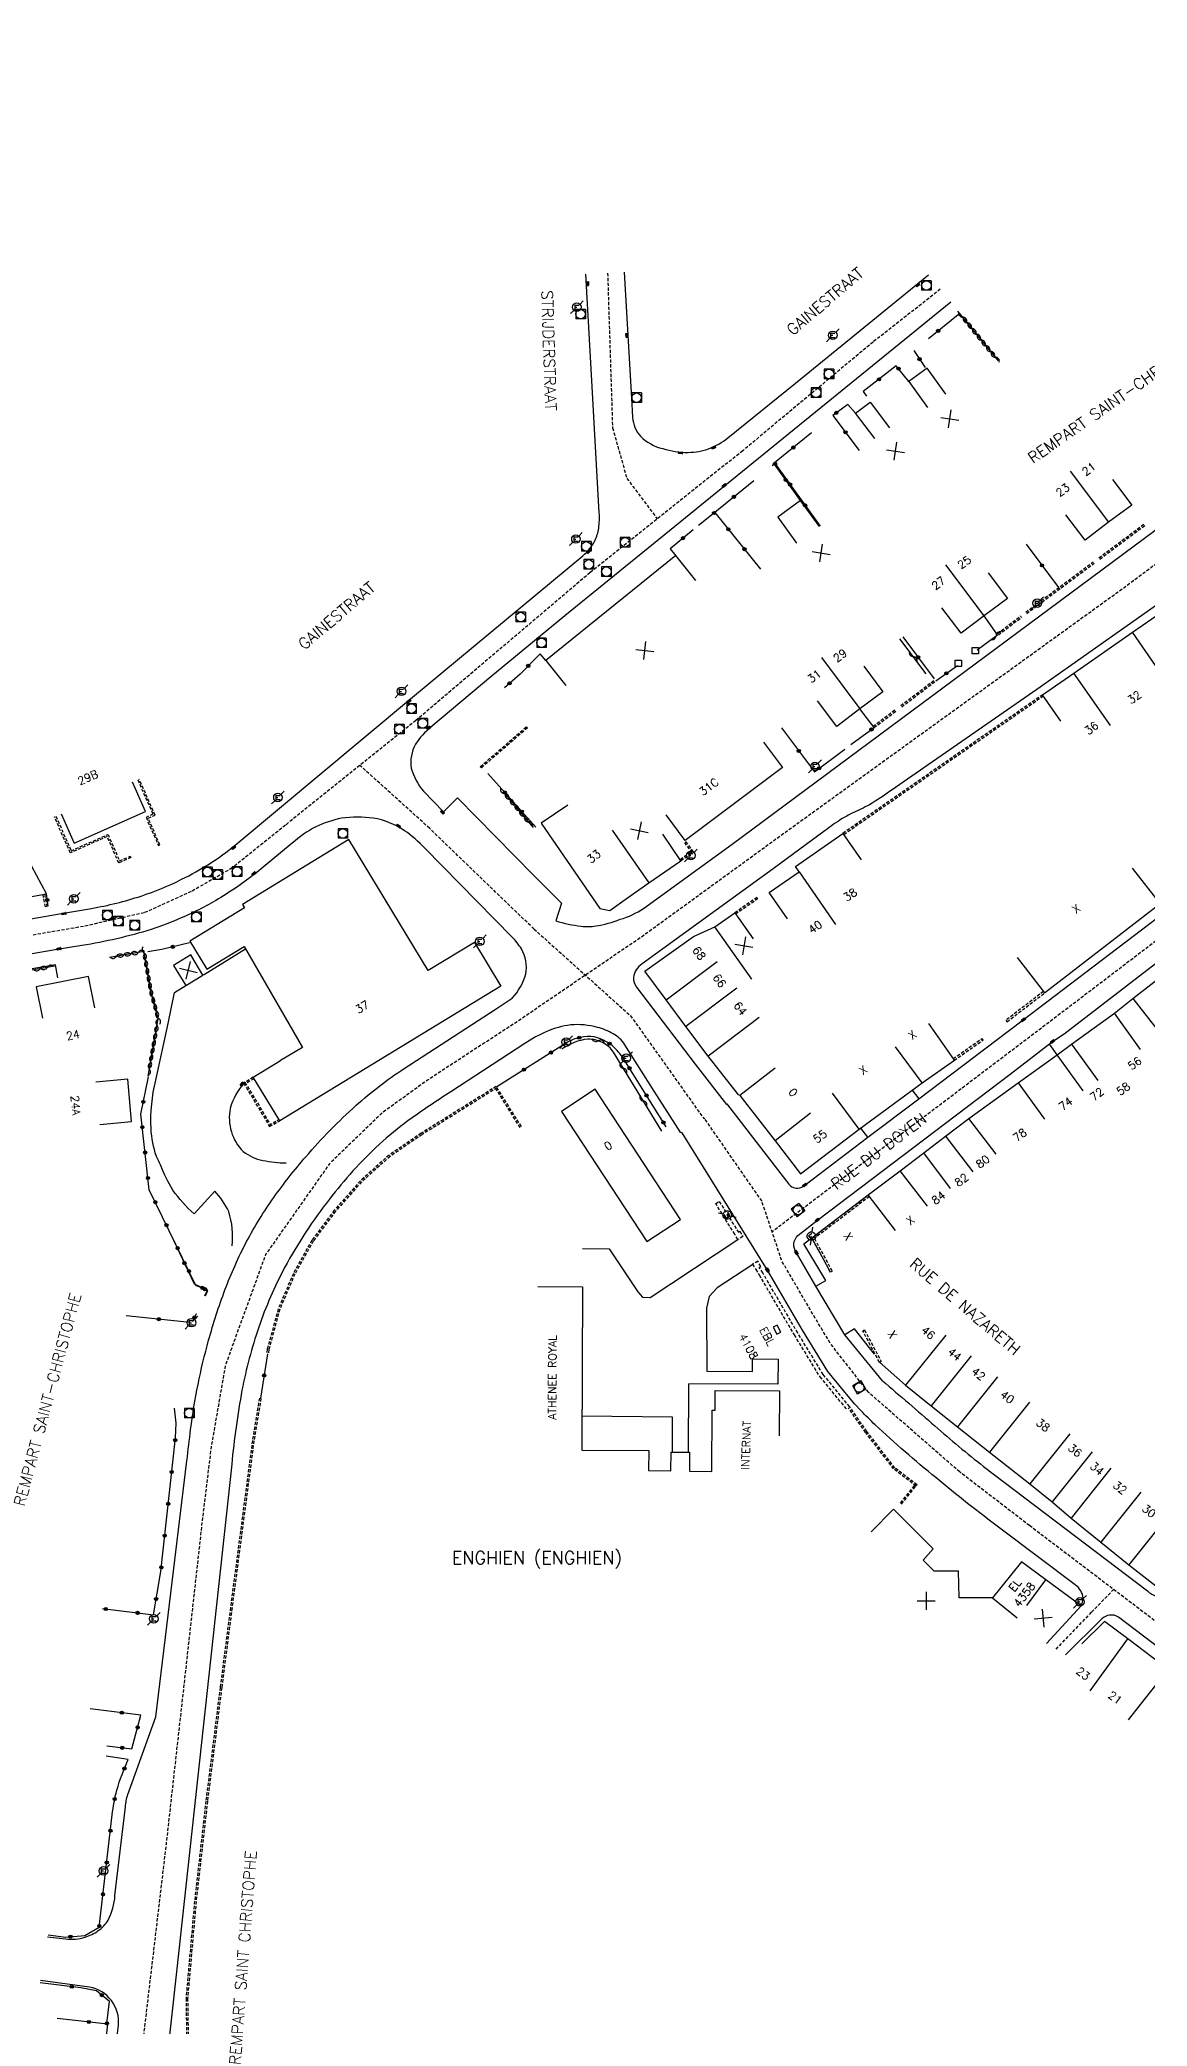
# Model space of a CAD drawing. Header units: millimetres. Extents: x 126000 to 127000, y 153000 to 154000.
# Drawn here: x 126215.9 to 126389, y 153689.6 to 154000 of the extents above; entities that cross this region are included whole.
import ezdxf
from ezdxf.enums import TextEntityAlignment as Align

# ---------------------------------------------------------------- set-up
doc = ezdxf.new("R2010")
doc.units = ezdxf.units.MM
doc.linetypes.add('DASHED', pattern=[0.75, 0.5, -0.25])
doc.layers.get('0').update_dxf_attribs({"linetype": 'CONTINUOUS'})
for name, color, linetype in [('W0001', 6, 'DASHED'), ('W0008', 7, 'CONTINUOUS'), ('W0100', 7, 'CONTINUOUS'), ('W0112', 1, 'DASHED'), ('W0220', 5, 'DASHED'), ('W0310', 3, 'CONTINUOUS'), ('W0322', 7, 'CONTINUOUS'), ('W0334', 7, 'CONTINUOUS'), ('W0400', 7, 'CONTINUOUS'), ('W0420', 7, 'CONTINUOUS'), ('W0471', 7, 'CONTINUOUS'), ('W0980', 7, 'CONTINUOUS'), ('W0984', 7, 'CONTINUOUS'), ('W0989', 7, 'CONTINUOUS'), ('W0991', 7, 'CONTINUOUS'), ('W1102', 7, 'CONTINUOUS')]:
    doc.layers.add(name, color=color, linetype=linetype)
doc.styles.get("Standard").update_dxf_attribs({"font": 'romans.shx', "width": 0.85})

# ---------------------------------------------------------------- blocks, each defined once
blk = doc.blocks.new('t991o')
at = {"color": 0, "linetype": 'Continuous'}
for p, q in [((-1, 1), (1, -1)), ((-1, -1), (1, 1))]:
    blk.add_line(p, q, dxfattribs=at)
blk = doc.blocks.new('T400')
for p, q in [((-0.15, 0.3), (0.15, 0.3)), ((-0.15, -0.25), (-0.15, 0.3)), ((-0.15, 0.15), (0.15, 0.15)), ((-0.15, 0), (0.15, 0)), ((0.15, 0.3), (0.15, -0.25)), ((-0.15, -0.15), (0.15, -0.15)), ((-0.15, -0.25), (-0.15, -0.3)), ((-0.15, -0.3), (0.15, -0.3)), ((0.15, -0.3), (0.15, -0.25))]:
    blk.add_line(p, q)
blk = doc.blocks.new('T471')
for p, q in [((-0.333334, 0.333334), (-0.333334, -0.333334)), ((-0.333334, 0.333334), (0.333334, 0.333334)), ((-0.333334, 0), (0, 0)), ((0.500001, 0.500001), (1.000002, 1.000002)), ((-0.500001, -0.500001), (-1.000002, -1.000002)), ((-0.333334, -0.333334), (0.333334, -0.333334))]:
    blk.add_line(p, q)
blk.add_ellipse((0, 0), major_axis=(0.471405, 0.471405), ratio=1, start_param=5.4977871438, end_param=11.780972451)
blk = doc.blocks.new('T420')
for p, q in [((0.75, 0.75), (-0.75, 0.75)), ((-0.75, 0.75), (-0.75, -0.75)), ((0.75, 0.75), (0.75, -0.75)), ((0.75, -0.75), (-0.75, -0.75))]:
    blk.add_line(p, q)
blk.add_ellipse((0, 0), major_axis=(-0.53, 0.53), ratio=1, start_param=3.926991, end_param=10.210176)
blk = doc.blocks.new('t322o')
at = {"color": 0, "linetype": 'Continuous'}
for radius in [0.25, 0.15]:
    blk.add_circle((0, 0), radius, dxfattribs=at)
blk = doc.blocks.new('t310o')
at = {"color": 0, "linetype": 'Continuous'}
for centre, start, end in [((-0.5, 0.38), 216.8699, 323.1304), ((0.5, -0.37), 36.8699, 143.1303)]:
    blk.add_arc(centre, 0.625, start, end, dxfattribs=at)
blk = doc.blocks.new('t112o')
at = {"color": 0, "linetype": 'Continuous'}
for p, q in [((-0.5, 0.5), (0.5, 0.5)), ((-0.5, -0.5), (-0.5, 0.5)), ((0.5, 0.5), (0.5, -0.5)), ((0.5, -0.5), (-0.5, -0.5))]:
    blk.add_line(p, q, dxfattribs=at)

msp = doc.modelspace()

# ---------------------------------------------------------------- linework, layer by layer
at = {"layer": 'W0001', "flags": 128}
for points in [[(126500.68, 154000), (126494.79, 153996.11), (126482.01, 153986.93), (126456.93, 153968.38), (126449.2, 153961.8), (126385.36, 153914.33), (126331.4, 153875.37), (126310.18, 153859.95), (126301.2, 153853.84), (126290.75, 153846.72), (126276.51, 153837.44), (126269.42, 153832.32), (126261.17, 153824.36), (126251.2, 153810.19), (126244.91, 153792.9), (126242.69, 153780.17), (126241.34, 153769.08), (126235.64, 153718.05), (126231.5, 153683.04), (126231.5, 153683.04)], [(126554.52, 153997.96), (126542.9, 153990.4), (126531.48, 153982.94), (126522.11, 153974.68), (126514.08, 153967.63), (126494.28, 153950.34), (126482.51, 153940.01), (126459.6, 153919.97), (126451.72, 153913), (126446.98, 153908.63), (126427.74, 153890.62), (126417.66, 153881.18), (126409.38, 153873.71), (126397.55, 153864.61), (126393.52, 153861.56), (126371.32, 153844.68), (126368.93, 153842.88), (126355, 153832.33), (126347.04, 153826.33), (126330.39, 153813.74)], [(126293.16, 153861.06), (126301.2, 153853.84), (126308.27, 153847.49), (126315.15, 153837.84), (126319.69, 153831.44), (126319.69, 153831.44)], [(126319.79, 153831.5), (126319.86, 153831.4), (126319.86, 153831.4)], [(126345.45, 153788.67), (126339.53, 153796.26), (126337.32, 153799.92), (126331.93, 153809.15), (126328.77, 153818.57), (126319.86, 153831.4)]]:
    msp.add_lwpolyline(points, dxfattribs=at)
at = {"layer": 'W0001'}
for points in [[(126356.69, 153961.01), (126346.18, 153952.77), (126325.81, 153935.79), (126301.93, 153916.74), (126274.69, 153893.63), (126254.31, 153877.28), (126245.99, 153870.59), (126239.56, 153866.9), (126232.22, 153863.59), (126222.73, 153861.46), (126184.62, 153854.92), (126126.45, 153845.23), (126111.95, 153843.22), (126062.92, 153835.34), (126027.89, 153829.09), (126018.75, 153828.72), (126013.53, 153828.71), (126004.26, 153828.51), (126000, 153828.82)], [(126304.67, 153963.54), (126305.44, 153939.36), (126307.68, 153931.47), (126312.44, 153925.13)], [(126293.16, 153861.06), (126276.83, 153876.8), (126265.95, 153886.62)], [(126434.79, 153719.16), (126391.94, 153751.67), (126370.63, 153767.84), (126359.72, 153776.22), (126345.45, 153788.67), (126345.45, 153788.67)], [(126374.79, 153748.54), (126380.33, 153754.3), (126383.77, 153757.87), (126383.77, 153757.87)]]:
    msp.add_lwpolyline(points, dxfattribs=at)
at = {"layer": 'W0008'}
for p, q in [((126374.95, 153841.42), (126373.79, 153842.99)), ((126352.3, 153835.89), (126353.35, 153834.52)), ((126345.38, 153828.52), (126344.27, 153829.96)), ((126335.37, 153811.86), (126336.61, 153812.79)), ((126338.8, 153806.13), (126335.37, 153811.86)), ((126337.25, 153805.23), (126338.8, 153806.13)), ((126343.26, 153798.58), (126341.77, 153797.64)), ((126346.4, 153794.64), (126343.26, 153798.58)), ((126317.32, 153779.3), (126317.37, 153790.02))]:
    msp.add_line(p, q, dxfattribs=at)
at = {"layer": 'W0008', "flags": 128}
for points in [[(126293.1, 153869.49), (126297.46, 153865.12), (126296.56, 153862.34, 0.0469), (126300.54, 153861.49, 0.0535), (126302.82, 153861.53, 0.0529), (126306.65, 153862.57, 0.0718), (126310.29, 153864.27), (126324.14, 153874.3), (126446.43, 153964.96), (126492.72, 153999.21), (126493.8, 154000, -0.0056)], [(126200.31, 153860.2), (126219.31, 153863.5), (126223.96, 153864.28, 0.0388), (126231.73, 153866.21, 0.0341), (126238.07, 153868.82, 0.0591), (126246.45, 153874.17), (126273.87, 153897.04), (126300.79, 153919.37, 0.1045), (126302.68, 153921.72, 0.0766), (126303.29, 153923.69, 0.052), (126303.36, 153926.07), (126302.35, 153943.94), (126301.28, 153963.35)], [(126307.28, 153963.69), (126308.44, 153943.06), (126308.58, 153940.98, 0.1606), (126309.79, 153938.05, 0.14), (126313.3, 153936.12, 0.0758), (126317.26, 153935.52, 0.0833), (126320.56, 153936.12, 0.0827), (126323.47, 153937.78), (126334.03, 153946.33), (126354.86, 153963.26)], [(126358.33, 153958.99), (126313.51, 153922.6), (126297.98, 153909.98), (126286.43, 153900.45), (126277.04, 153892.57, 0.0913), (126274.65, 153889.93, 0.17), (126273.98, 153886.19, 0.1107), (126275.91, 153882.57), (126275.91, 153882.57), (126278.99, 153879.35), (126281.19, 153881.57), (126293.09, 153869.49), (126293.09, 153869.49)], [(126394.55, 153914.5), (126371.77, 153898.49), (126348.99, 153882.71, -0.0235), (126345.62, 153880.48, -0.0149), (126342.93, 153879.14, 0.0227), (126341.26, 153878.25, 0.0225), (126338.67, 153876.43), (126330.54, 153870.47), (126310.07, 153855.63, 0.2161), (126308.72, 153853.46, 0.175), (126309.17, 153851.99), (126318.37, 153839.94), (126323.24, 153833.65), (126323.24, 153833.65)], [(126289.75, 153859.78), (126276.09, 153873.67, 0.0493), (126272.94, 153876.42, 0.1109), (126268.03, 153878.38, 0.056146), (126263.09, 153878.39), (126263.09, 153878.39, 0.0512), (126259.03, 153877.02, 0.056), (126255.38, 153874.48), (126250.5, 153870.46, -0.0361), (126244.19, 153865.97, -0.0331), (126238, 153862.78, -0.024), (126233.3, 153860.99, -0.0374), (126222.49, 153858.49), (126218.62, 153857.84), (126194.13, 153853.62)], [(126217.1, 153703.6), (126219.91, 153703.28, 0.1028), (126222.98, 153703.54, 0.0812), (126225.04, 153704.56, 0.1001), (126226.59, 153706.19, 0.1061), (126227.65, 153710.06), (126229.29, 153723.9, -0.0567), (126229.66, 153725.85), (126234.02, 153737.95), (126236.79, 153760.71), (126238.91, 153777.99, -0.001), (126239.48, 153782.88, -0.0358), (126242.3, 153796.8, -0.023), (126244.85, 153804.68, -0.0316), (126248.23, 153812.23, -0.0315), (126252.48, 153819.1, -0.0243), (126257.48, 153825.47, -0.0336), (126265.36, 153833.51, -0.0377), (126272.84, 153839.24), (126287.23, 153848.56), (126289.77, 153850.26, 0.1141), (126291.88, 153854.04, 0.1759), (126291.19, 153857.96, 0.0546), (126289.75, 153859.78), (126289.75, 153859.78)], [(126234.76, 153824.21, 0.005191), (126234.12, 153825.54, -0.0602), (126233.29, 153829.85, -0.0708), (126234.03, 153837.45), (126235.96, 153846.29), (126236.98, 153851.16), (126238.71, 153852.23), (126238.71, 153852.23)], [(126316.14, 153829.23), (126311.94, 153835.73), (126307.37, 153842.98, 0.1196), (126305.53, 153844.69, 0.066), (126303.1, 153845.68, 0.0935), (126298.9, 153846.06, 0.0743), (126295.17, 153845.04, 0.0439), (126291.73, 153843.18), (126280.18, 153835.64, 0.015), (126273.49, 153831.12, 0.0494), (126264.86, 153823.25, 0.0188), (126261.19, 153818.85, 0.0427), (126254.17, 153808.16, 0.0393), (126250.13, 153798.83, 0.0349), (126247.51, 153789, 0.0209), (126245.9, 153777.46), (126237.26, 153698.15), (126235.57, 153682.54), (126235.57, 153682.54)], [(126247.77, 153836.97, 0.1013), (126245.67, 153833.03, 0.1272), (126245.86, 153829.37, 0.1358), (126247.72, 153826.31, 0.131), (126250.77, 153824.9, 0.0363), (126254.42, 153824.5), (126254.42, 153824.5)], [(126245.96, 153811.54, 0.1053), (126245.44, 153816.91, 0.0759), (126243.24, 153820.11), (126240.01, 153816.54, -0.0531), (126236.71, 153820.24, -0.0473), (126234.77, 153824.21), (126234.77, 153824.21)], [(126227.44, 153683.54), (126228.2, 153689.77, 0.191), (126227.09, 153693.63, 0.1963), (126223.69, 153695.73), (126216.03, 153696.78), (126216.03, 153696.78)]]:
    msp.add_lwpolyline(points, format="xyb", dxfattribs=at)
at = {"layer": 'W0008'}
for points in [[(126323.41, 153833.61), (126332.98, 153821.2, 0.41599), (126335.29, 153820.91), (126335.49, 153821.05), (126345.38, 153828.52), (126353.35, 153834.52), (126367.27, 153845.08), (126369.66, 153846.87), (126391.85, 153863.76), (126395.88, 153866.8), (126407.62, 153875.83), (126415.8, 153883.2), (126425.87, 153892.63), (126445.1, 153910.64), (126449.88, 153915.05), (126457.79, 153922.04), (126480.7, 153942.08), (126492.46, 153952.41), (126512.26, 153969.7), (126520.29, 153976.74), (126531.46, 153986.58, 0.355695), (126532.7, 153990.2), (126529.46, 153997.81)], [(126347.65, 153790.47), (126341.77, 153797.64), (126337.25, 153805.23), (126334.21, 153810.48, -0.386593), (126334.41, 153813.17), (126337.47, 153815.59), (126367.6, 153838.39), (126374.23, 153843.48), (126376.05, 153844.67), (126391.02, 153856.21), (126409.21, 153870.11, -0.432094), (126413.15, 153869.86), (126426.34, 153857.58)], [(126347.65, 153790.47, -0.0012), (126355.84, 153783.43, 0.0158), (126363.46, 153777.1), (126389.06, 153757.64, 0.1249), (126390.58, 153756.79, 0.1883), (126392.15, 153757.33, 0.0723), (126393.64, 153759.06), (126408.16, 153778.49), (126411.41, 153782.8), (126418.91, 153792.76, -0.0074), (126422.42, 153797.31, -0.0239), (126429.13, 153804.92), (126452.73, 153829.23, 0.0904), (126453.34, 153830.15, 0.1935), (126453.5, 153831.95, 0.108), (126452.82, 153832.85), (126441.84, 153843.12), (126427.84, 153856.19), (126426.34, 153857.58), (126426.34, 153857.58)], [(126378.72, 153755.32, 0.0907), (126379.03, 153756.5, 0.2211), (126377.79, 153758.58), (126366.01, 153767.42, -0.0111), (126355.99, 153775.34, -0.0175), (126346.49, 153783.61, -0.0121), (126344.3, 153785.78), (126343.26, 153786.86), (126343.26, 153786.86)], [(126432.97, 153716.77), (126384.56, 153753.53, 0.194), (126383.14, 153753.85, 0.1634), (126381.94, 153753.29), (126376.28, 153747.64), (126376.28, 153747.64)]]:
    msp.add_lwpolyline(points, format="xyb", dxfattribs=at)
at = {"layer": 'W0008', "flags": 128}
for points in [[(126241.47, 153853.89), (126248.04, 153857.97)], [(126323.33, 153833.72), (126323.41, 153833.61), (126323.41, 153833.61)], [(126316.31, 153829.19), (126316.25, 153829.29)]]:
    msp.add_lwpolyline(points, dxfattribs=at)
at = {"layer": 'W0008'}
for points in [[(126343.26, 153786.86), (126339.11, 153791.92), (126335.13, 153798.4), (126329.66, 153807.77), (126316.31, 153829.19)], [(126300.73, 153811.12), (126304.9, 153811.11), (126309.38, 153804.35), (126310.15, 153803.55), (126311.3, 153803.48), (126325.03, 153812.54)], [(126327.37, 153808.65), (126321.82, 153805.01), (126320.57, 153803.64), (126320.12, 153801.81), (126320.16, 153791.98), (126327.31, 153791.91), (126327.33, 153793.91), (126331.33, 153793.87), (126331.29, 153789.94), (126317.37, 153790.02)], [(126300.64, 153784.97), (126314.74, 153784.85), (126314.75, 153779.33)]]:
    msp.add_lwpolyline(points, dxfattribs=at)
at = {"layer": 'W0100'}
for p, q in [((126336.61, 153812.79), (126345.43, 153819.51)), ((126339.52, 153807.42), (126336.61, 153812.79))]:
    msp.add_line(p, q, dxfattribs=at)
at = {"layer": 'W0100', "flags": 128}
for points in [[(126357.55, 153944.64), (126354.61, 153948.68), (126351.74, 153946.6), (126351.74, 153946.6), (126354.68, 153942.55)], [(126383.62, 153931.27), (126386.62, 153927.27), (126382.98, 153924.6), (126379.31, 153921.79), (126376.31, 153925.79), (126376.31, 153925.79)], [(126337.78, 153923.93), (126334.85, 153927.99), (126331.28, 153925.4), (126331.28, 153925.4), (126334.21, 153921.35)], [(126318.49, 153915.51), (126315.36, 153919.4), (126295, 153903.03), (126295, 153903.03), (126298.14, 153899.13)], [(126364.17, 153916.72), (126367.18, 153912.72), (126363.57, 153910.06), (126359.93, 153907.27), (126356.93, 153911.26), (126356.93, 153911.26)], [(126375.53, 153893.54), (126372.68, 153897.65), (126377.58, 153901.04), (126386.72, 153907.42), (126389.74, 153909.54), (126392.86, 153911.7), (126395.87, 153913.79), (126398.56, 153915.83), (126401.4, 153911.72), (126401.4, 153911.72)], [(126344.71, 153902.13), (126347.71, 153898.13), (126344.1, 153895.47), (126340.49, 153892.71), (126337.48, 153896.71), (126337.48, 153896.71)], [(126329.05, 153890.27), (126332.04, 153886.27), (126316.8, 153874.88), (126313.81, 153878.88), (126313.81, 153878.88)], [(126219.25, 153879.05), (126221.28, 153874.48), (126232.43, 153879.43), (126232.43, 153879.43), (126230.4, 153884)], [(126298.43, 153880.4), (126294.31, 153877.57), (126298.41, 153871.59), (126298.41, 153871.59)], [(126298.42, 153871.59), (126303.44, 153864.25), (126305.02, 153863.95), (126307.77, 153865.95), (126311.12, 153868.28), (126316.14, 153871.73), (126313.31, 153875.86), (126313.31, 153875.86)], [(126332.79, 153862.64), (126329.94, 153866.75), (126334.62, 153869.99), (126334.03, 153870.83), (126341.46, 153875.98), (126344.31, 153871.87), (126344.31, 153871.87)], [(126325.18, 153835.08), (126320.39, 153841.21), (126316.9, 153845.82), (126313.81, 153849.97), (126310.49, 153854.45), (126318.09, 153859.87), (126321.43, 153861.38), (126324.58, 153863.6), (126327.45, 153859.5), (126327.45, 153859.5)], [(126283.86, 153858.94), (126288, 153852.12), (126253.43, 153831.1), (126249.27, 153837.91), (126253.54, 153840.5), (126253.54, 153840.5)], [(126224.51, 153848.75), (126223.53, 153853.65), (126215.32, 153852.01), (126215.32, 153852.01), (126216.3, 153847.11)], [(126225.29, 153830.52), (126230.26, 153830.98), (126229.65, 153837.58), (126229.65, 153837.58), (126224.68, 153837.12)], [(126316.06, 153815.68), (126302.72, 153836.02), (126297.46, 153832.57), (126310.81, 153812.23), (126316.06, 153815.68), (126316.06, 153815.68)], [(126325.35, 153835.04), (126325.27, 153835.14)]]:
    msp.add_lwpolyline(points, dxfattribs=at)
at = {"layer": 'W0100'}
for points in [[(126346.43, 153937.67), (126343.43, 153941.67), (126343.43, 153941.67), (126345.72, 153943.38), (126348.72, 153939.38)], [(126283.85, 153858.94), (126276.62, 153854.56), (126264.21, 153875.02), (126247.58, 153864.9), (126247.91, 153864.36), (126239.38, 153859.15), (126239.38, 153859.15), (126242, 153854.78), (126247.83, 153858.35), (126256.97, 153842.54), (126253.54, 153840.5), (126253.54, 153840.5)], [(126208.98, 153870.06), (126210.6, 153865.33), (126210.94, 153865.45), (126212.06, 153865.66), (126216.93, 153866.53), (126214.61, 153870.95)], [(126349.67, 153813.93), (126345.43, 153819.51), (126350.43, 153823.3), (126354.09, 153826.11), (126357.51, 153828.67), (126361.15, 153831.45), (126368.88, 153837.04), (126374.95, 153841.42), (126377.18, 153843.05), (126383.9, 153847.91), (126386.79, 153850.2), (126389.62, 153852.39), (126392.41, 153854.55), (126395.1, 153856.61), (126397.22, 153858.27), (126400.02, 153860.45), (126402.26, 153862.23), (126411.48, 153869.35), (126419.57, 153861.62), (126425.27, 153856.33), (126420.51, 153851.2)], [(126368.71, 153856.61), (126373, 153851.08), (126391.04, 153865.05), (126386.75, 153870.58)], [(126330.88, 153839.34), (126325.35, 153835.04), (126330.86, 153827.97), (126334.85, 153822.79), (126343.99, 153829.76), (126353.85, 153837.03), (126358.88, 153840.55), (126354.87, 153846.29)], [(126293.76, 153805.2), (126300.76, 153805.16), (126300.62, 153779.65), (126311.12, 153779.59), (126311.08, 153776.45), (126314.56, 153776.4), (126314.6, 153779.33), (126317.49, 153779.3), (126317.45, 153776.36), (126320.99, 153776.31), (126321.04, 153785.89), (126321.47, 153785.88), (126321.49, 153788.96), (126331.52, 153788.88), (126331.47, 153781.88)], [(126347.17, 153793.36), (126351.27, 153789.79), (126355.28, 153786.58), (126359.39, 153783.27), (126364.36, 153779.32), (126370.68, 153774.37), (126374.16, 153771.58), (126377.12, 153769.03), (126381.78, 153765.27), (126386.17, 153761.73), (126390.84, 153758.07)], [(126373.29, 153749.45), (126378.72, 153755.32), (126373.17, 153759.39), (126369.38, 153762.18), (126364.83, 153756.56), (126359.64, 153756.58), (126359.53, 153760.7), (126355.73, 153760.72), (126354, 153762.47), (126355.56, 153764.21), (126349.39, 153770.41), (126345.87, 153766.86), (126345.87, 153766.86)], [(126435.49, 153711.83), (126429.46, 153716.43), (126420.84, 153723.32), (126410.99, 153731.19), (126407.84, 153733.61), (126398.57, 153740.72), (126392.29, 153745.38), (126385.98, 153750.13), (126382.35, 153752.88), (126378.81, 153749.35), (126378.81, 153749.35)]]:
    msp.add_lwpolyline(points, dxfattribs=at)
at = {"layer": 'W0100', "flags": 128}
msp.add_lwpolyline([(126239.49, 153857.02), (126236.81, 153855.35), (126238.71, 153852.23), (126241.41, 153853.86), (126241.41, 153853.86)], close=True, dxfattribs=at)
at = {"layer": 'W0100'}
msp.add_lwpolyline([(126331.16, 153799.18), (126330.54, 153798.85), (126331.13, 153797.75), (126331.76, 153798.08)], close=True, dxfattribs=at)
at = {"layer": 'W0112'}
for p, q in [((126381.48, 153919.06), (126388.67, 153924.43)), ((126381.63, 153918.86), (126388.82, 153924.23)), ((126370.04, 153910.55), (126380.58, 153918.41)), ((126370.19, 153910.35), (126380.73, 153918.21)), ((126365.62, 153907.21), (126369.29, 153910.01)), ((126365.77, 153907.01), (126369.44, 153909.81)), ((126350.5, 153895.97), (126355.84, 153900.02)), ((126350.65, 153895.77), (126355.99, 153899.82)), ((126372.69, 153897.66), (126341.44, 153875.99)), ((126372.83, 153897.45), (126341.58, 153875.78)), ((126346.17, 153892.73), (126349.76, 153895.42)), ((126346.32, 153892.53), (126349.91, 153895.22)), ((126317.91, 153872.96), (126316.6, 153874.73)), ((126318.11, 153873.11), (126316.8, 153874.88)), ((126316, 153871.94), (126317.97, 153873.31)), ((126316.14, 153871.74), (126318.11, 153873.11)), ((126328.04, 153866), (126324.56, 153863.59)), ((126328.18, 153865.8), (126324.7, 153863.39)), ((126358.71, 153840.8), (126363.24, 153843.97)), ((126358.88, 153840.55), (126363.41, 153843.73)), ((126363.41, 153843.73), (126363.24, 153843.97)), ((126249.27, 153837.91), (126247.77, 153836.97)), ((126247.77, 153836.97), (126251.83, 153830.2)), ((126249.4, 153837.69), (126247.9, 153836.76)), ((126247.98, 153837.1), (126252.05, 153830.33)), ((126287.26, 153836.47), (126275.53, 153829.14)), ((126287.4, 153836.26), (126275.67, 153828.93)), ((126290.99, 153830.04), (126287.05, 153836.34)), ((126291.2, 153830.17), (126287.26, 153836.47)), ((126251.71, 153830.42), (126253.31, 153831.32)), ((126251.83, 153830.2), (126253.43, 153831.1)), ((126275.53, 153829.14), (126270.5, 153825.73)), ((126275.68, 153828.94), (126270.64, 153825.52)), ((126270.5, 153825.73), (126266.03, 153821.72)), ((126270.66, 153825.54), (126266.19, 153821.53)), ((126266.03, 153821.72), (126261.94, 153817.12)), ((126266.21, 153821.55), (126262.13, 153816.96)), ((126261.94, 153817.12), (126258.44, 153812.43)), ((126262.14, 153816.97), (126258.64, 153812.28)), ((126258.44, 153812.43), (126255.54, 153807.24)), ((126258.65, 153812.31), (126255.76, 153807.12)), ((126255.54, 153807.24), (126253.17, 153801.7)), ((126255.77, 153807.15), (126253.4, 153801.6)), ((126253.17, 153801.7), (126251.46, 153795.39)), ((126253.41, 153801.64), (126251.7, 153795.32)), ((126251.46, 153795.39), (126251.35, 153794.69)), ((126251.71, 153795.34), (126251.6, 153794.65)), ((126250.23, 153787.76), (126249.14, 153781.14)), ((126250.48, 153787.72), (126249.38, 153781.1)), ((126345.01, 153782.39), (126342.31, 153786.27)), ((126345.22, 153782.54), (126342.52, 153786.42)), ((126249.14, 153781.14), (126245.7, 153755.02)), ((126249.38, 153781.1), (126245.95, 153754.99)), ((126349.39, 153776.7), (126345.02, 153782.38)), ((126349.59, 153776.85), (126345.22, 153782.54)), ((126352.9, 153774.01), (126349.44, 153776.65)), ((126353.06, 153774.21), (126349.59, 153776.85)), ((126350.44, 153771.37), (126352.86, 153774.37)), ((126350.63, 153771.21), (126353.06, 153774.21)), ((126245.7, 153755.02), (126244.09, 153742.56)), ((126245.95, 153754.99), (126244.34, 153742.53)), ((126244.09, 153742.56), (126241.86, 153724.8)), ((126244.34, 153742.53), (126242.11, 153724.76)), ((126241.86, 153724.8), (126240.09, 153709.17)), ((126242.11, 153724.77), (126240.34, 153709.14)), ((126240.09, 153709.17), (126238.76, 153694)), ((126240.34, 153709.14), (126239.01, 153693.98)), ((126238.76, 153694), (126238.93, 153682.13)), ((126239.01, 153694), (126239.18, 153682.14))]:
    msp.add_line(p, q, dxfattribs=at)
for points in [[(126292.15, 153892.48), (126284.93, 153886.23), (126284.77, 153886.42), (126291.99, 153892.67)], [(126322.12, 153818.49), (126325.11, 153813.69), (126325.35, 153813.83), (126325.82, 153813), (126325.03, 153812.54), (126324.55, 153813.36), (126321.57, 153818.15)]]:
    msp.add_lwpolyline(points, close=True, dxfattribs=at)
for points in [[(126231.21, 153884.35), (126233.59, 153878.98), (126232.51, 153878.5), (126234.44, 153874.12), (126234.67, 153874.22), (126232.84, 153878.37), (126233.92, 153878.86), (126231.44, 153884.46)], [(126218.41, 153878.68), (126220.8, 153873.28), (126226.57, 153875.85), (126228.37, 153871.7), (126230.05, 153872.44), (126230.15, 153872.22), (126228.24, 153871.36), (126226.44, 153875.52), (126220.67, 153872.95), (126218.18, 153878.58)], [(126216.66, 153866.48), (126217.02, 153864.57), (126216.77, 153864.52), (126216.41, 153866.44)], [(126372.82, 153851.31), (126366.95, 153846.81), (126367.13, 153846.58), (126373, 153851.08)], [(126345.61, 153819.27), (126337, 153812.71), (126339.79, 153807.56), (126339.52, 153807.42), (126336.61, 153812.79), (126345.43, 153819.51)], [(126342.52, 153786.42), (126338.37, 153791.47), (126334.39, 153797.95), (126328.93, 153807.33), (126328.39, 153808.19), (126328.62, 153808.33), (126328.15, 153809.15), (126327.35, 153808.69), (126327.83, 153807.86), (126328.36, 153807.01), (126333.82, 153797.64), (126337.83, 153791.11), (126342.01, 153786.02)], [(126347.17, 153793.36), (126344.56, 153798.28), (126344.83, 153798.42), (126347.44, 153793.5)]]:
    msp.add_lwpolyline(points, dxfattribs=at)
at = {"layer": 'W0220'}
msp.add_lwpolyline([(126347.17, 153793.36), (126347.44, 153793.5), (126347.44, 153793.5)], dxfattribs=at)
at = {"layer": 'W0310'}
msp.add_line((126365.76, 153949.81), (126359.45, 153957.57), dxfattribs=at)
at = {"layer": 'W0310', "flags": 128}
for points in [[(126362.46, 153904.69), (126365.62, 153907.04), (126363.53, 153909.98), (126363.53, 153909.98)], [(126354.45, 153900.95), (126350.38, 153906.39), (126350.38, 153906.39)], [(126288.44, 153882.38), (126293.05, 153876.93), (126293.05, 153876.93)], [(126232.83, 153838.04), (126234.42, 153847.08), (126234.42, 153847.08), (126233.32, 153851.12), (126232.19, 153857.54), (126226.82, 153856.63), (126226.82, 153856.63)], [(126218.21, 153855.26), (126207.2, 153853.35), (126207.2, 153853.35)]]:
    msp.add_lwpolyline(points, dxfattribs=at)
msp.add_lwpolyline([(126313.17, 153829.46), (126305.6, 153841.8, 0.1399), (126303.86, 153843.32, 0.1174), (126301.56, 153843.85, 0.1308), (126297.54, 153842.3), (126297.54, 153842.3)], format="xyb", dxfattribs=at)
at = {"layer": 'W0322'}
msp.add_line((126321.41, 153926.14), (126328.59, 153917.29), dxfattribs=at)
at = {"layer": 'W0322', "flags": 128}
for points in [[(126359.47, 153957.03), (126354.82, 153953.26), (126354.82, 153953.26)], [(126352.56, 153951.42), (126354.32, 153948.78), (126354.32, 153948.78)], [(126343.44, 153941.67), (126342.23, 153942.99), (126339.87, 153941.31), (126339.87, 153941.31), (126343.98, 153935.83)], [(126336.57, 153938.58), (126330.75, 153933.89), (126330.75, 153933.89), (126337.89, 153924.01)], [(126334.85, 153927.99), (126330.77, 153933.68), (126330.42, 153933.45), (126330.42, 153933.45)], [(126327.53, 153931.1), (126321.41, 153926.14), (126318.9, 153924.1), (126318.9, 153924.1)], [(126318.07, 153923.43), (126314.45, 153920.48), (126314.45, 153920.48), (126315.33, 153919.38)], [(126370.09, 153921.17), (126375.19, 153914.4), (126375.19, 153914.4)], [(126350.81, 153906.71), (126355.74, 153900.14), (126355.74, 153900.14)], [(126295.01, 153903.02), (126294.11, 153904.05), (126290.98, 153900.88), (126288.57, 153898.76), (126288.57, 153898.76)], [(126355.98, 153899.81), (126359.37, 153902.25), (126359.37, 153902.25)], [(126342.71, 153889.88), (126346.32, 153892.54), (126344.1, 153895.47), (126344.1, 153895.47)], [(126331.86, 153892.49), (126337.01, 153885.62), (126341.76, 153889.15), (126341.76, 153889.15)], [(126285.92, 153885.37), (126293.44, 153876.96), (126293.44, 153876.96)], [(126217.21, 153864.65), (126216.93, 153866.53), (126216.93, 153866.53)], [(126239.32, 153858.89), (126234.98, 153857.86), (126232.77, 153857.51), (126232.77, 153857.51)], [(126241.83, 153803.77), (126242.17, 153804.58), (126240.3, 153805.37), (126233.01, 153820.31), (126231.7, 153832.13), (126232.89, 153837.97), (126232.89, 153837.97)], [(126241.72, 153803.74), (126242.12, 153804.61), (126240.08, 153805.56), (126236.36, 153813.37), (126236.36, 153813.37)], [(126239.35, 153799.6), (126229.41, 153800.62), (126229.41, 153800.62)], [(126239.81, 153799.75), (126240.39, 153801.01), (126240.39, 153801.01)], [(126251.52, 153794.66), (126250.4, 153787.78), (126250.4, 153787.78)], [(126225.71, 153754.87), (126233.65, 153753.91), (126234.81, 153760.67), (126237.11, 153781.56), (126237.23, 153783.86), (126236.96, 153786.17), (126236.96, 153786.17)], [(126226.37, 153733.43), (126230.3, 153732.95), (126231.7, 153738.25), (126223.76, 153739.21), (126223.76, 153739.21)], [(126226.38, 153690.06), (126226.82, 153693.47), (126224.78, 153695.17), (126222.32, 153695.63), (126215.95, 153696.41), (126215.95, 153696.41)], [(126225.85, 153683.73), (126226.55, 153689.96), (126218.6, 153690.85), (126218.6, 153690.85)]]:
    msp.add_lwpolyline(points, dxfattribs=at)
at = {"layer": 'W0322'}
msp.add_lwpolyline([(126351.74, 153946.59), (126349.81, 153949.07), (126344.65, 153945.03), (126345.16, 153944.31)], dxfattribs=at)
at = {"layer": 'W0322', "flags": 128}
for points in [[(126313.83, 153830.16), (126307.19, 153840.73, 0.065), (126305.75, 153842.5, 0.1666), (126302.04, 153844.27, 0.1576), (126297.93, 153843.07), (126287.37, 153836.42), (126287.37, 153836.42)], [(126217.22, 153703.9), (126219.99, 153703.56), (126222.94, 153703.82), (126225.19, 153705.13), (126227.23, 153722.65, -0.0376), (126227.94, 153726.53, -0.0355), (126229.74, 153731.28), (126226.29, 153731.81), (126226.29, 153731.81)]]:
    msp.add_lwpolyline(points, format="xyb", dxfattribs=at)
at = {"layer": 'W0334', "flags": 128}
msp.add_lwpolyline([(126218.74, 153853.45), (126218.33, 153855.48), (126207.31, 153853.61), (126207.31, 153853.61)], dxfattribs=at)
at = {"layer": 'W1102', "flags": 128}
for points in [[(126376.98, 153932.6), (126382.98, 153924.6), (126382.98, 153924.6)], [(126363.53, 153909.98), (126357.53, 153917.97), (126357.53, 153917.97)], [(126392.44, 153899.22), (126386.72, 153907.42), (126386.72, 153907.42)], [(126338.09, 153903.47), (126344.1, 153895.47), (126344.1, 153895.47)], [(126383.31, 153892.84), (126377.58, 153901.04), (126377.58, 153901.04)], [(126305.41, 153876.49), (126311.12, 153868.28), (126311.12, 153868.28)], [(126334.62, 153869.99), (126340.31, 153861.76), (126340.31, 153861.76)], [(126327.23, 153853.24), (126321.43, 153861.38), (126321.43, 153861.38)], [(126313.81, 153849.97), (126321.81, 153855.97), (126321.81, 153855.97)], [(126324.9, 153851.83), (126316.9, 153845.82), (126316.9, 153845.82)], [(126328.38, 153847.22), (126320.39, 153841.21), (126320.39, 153841.21)]]:
    msp.add_lwpolyline(points, dxfattribs=at)
at = {"layer": 'W1102'}
for points in [[(126386.79, 153850.2), (126391.09, 153844.67)], [(126388, 153842.24), (126383.9, 153847.91)], [(126377.18, 153843.05), (126381.29, 153837.38)], [(126353.85, 153837.03), (126349.69, 153842.66)], [(126379.04, 153835.75), (126374.95, 153841.42)], [(126368.88, 153837.04), (126372.98, 153831.36)], [(126343.99, 153829.76), (126339.84, 153835.39)], [(126336.38, 153832.27), (126330.86, 153827.97)], [(126365.4, 153825.88), (126361.15, 153831.45)], [(126357.51, 153828.67), (126361.76, 153823.1)], [(126358.29, 153820.51), (126354.09, 153826.11)], [(126354.66, 153817.73), (126350.43, 153823.3)], [(126357.53, 153797.59), (126351.27, 153789.79), (126351.27, 153789.79)], [(126361.53, 153794.39), (126355.28, 153786.58), (126355.28, 153786.58)], [(126365.65, 153791.07), (126359.39, 153783.27), (126359.39, 153783.27)], [(126370.61, 153787.12), (126364.36, 153779.32), (126364.36, 153779.32)], [(126376.93, 153782.18), (126370.68, 153774.37), (126370.68, 153774.37)], [(126380.42, 153779.38), (126374.16, 153771.58), (126374.16, 153771.58)], [(126383.37, 153776.83), (126377.12, 153769.03), (126377.12, 153769.03)], [(126388.04, 153773.07), (126381.78, 153765.27), (126381.78, 153765.27)], [(126392.43, 153769.53), (126386.17, 153761.73), (126386.17, 153761.73)], [(126370.2, 153755.36), (126373.17, 153759.39), (126373.17, 153759.39)], [(126364.83, 153756.56), (126368.72, 153753.42), (126368.72, 153753.42)], [(126380.12, 153742.02), (126385.98, 153750.13), (126385.98, 153750.13)], [(126386.11, 153737.52), (126392.29, 153745.38), (126392.29, 153745.38)]]:
    msp.add_lwpolyline(points, dxfattribs=at)

# ---------------------------------------------------------------- block references
at = {"layer": 'W0112', "rotation": 0.009719999999960925}
for p in [(126362.17, 153904.53), (126359.51, 153902.56)]:
    msp.add_blockref('t112o', p, dxfattribs=at)
at = {"layer": 'W0310'}
for p, rotation in [((126360.18, 153956.67), 129.0798781547005), ((126360.91, 153955.77), 129.0798781547005), ((126361.64, 153954.88), 129.0798781547005), ((126362.36, 153953.98), 129.0798781547005), ((126363.09, 153953.08), 129.0798781547005), ((126363.82, 153952.19), 129.0798781547005), ((126364.55, 153951.29), 129.0798781547005), ((126365.28, 153950.4), 129.0798781547005), ((126365.4, 153906.88), 36.70433329231584), ((126352.47, 153903.6), 126.890921783019), ((126288.58, 153882.22), 310.1708699087544), ((126289.32, 153881.34), 310.1708699087544), ((126290.07, 153880.46), 310.1708699087544), ((126290.81, 153879.57), 310.1708699087544), ((126291.56, 153878.69), 310.1708699087544), ((126292.3, 153877.81), 310.1708699087544), ((126217.07, 153855.06), 189.8441316479911), ((126227.88, 153856.81), 189.6427646849728), ((126229.02, 153857.01), 189.6427646849728), ((126230.16, 153857.2), 189.6427646849728), ((126231.3, 153857.39), 189.6427646849728), ((126232.23, 153857.29), 100.0086413162364), ((126232.43, 153856.15), 100.0086413162364), ((126232.63, 153855.02), 100.0086413162364), ((126215.93, 153854.87), 189.8441316479911), ((126232.83, 153853.88), 100.0086413162364), ((126233.03, 153852.74), 100.0086413162364), ((126233.23, 153851.6), 100.0086413162364), ((126233.49, 153850.48), 105.2411916202224), ((126233.8, 153849.37), 105.2411916202224), ((126234.1, 153848.25), 105.2411916202224), ((126234.23, 153846), 80.0543009062997), ((126234.4, 153847.14), 105.2411916202224), ((126233.63, 153842.59), 80.0543009062997), ((126233.83, 153843.73), 80.0543009062997), ((126234.03, 153844.86), 80.0543009062997), ((126303.18, 153843.6), 161.8475016955022), ((126233.03, 153839.18), 80.0543009062997), ((126233.23, 153840.31), 80.0543009062997), ((126233.43, 153841.45), 80.0543009062997), ((126307.13, 153839.31), 121.5233567819742), ((126310.27, 153834.19), 121.5233567819742)]:
    msp.add_blockref('t310o', p, dxfattribs=dict(at, rotation=rotation))
at = {"layer": 'W0322'}
for p, rotation in [((126356.36, 153954.51), 219.0798781546799), ((126350.16, 153948.61), 128.0789625609774), ((126353.44, 153950.1), 128.0789625609774), ((126347.11, 153946.95), 218.0812930963545), ((126340.43, 153941.71), 215.3384074924911), ((126333.71, 153936.28), 218.8639248382093), ((126341.86, 153938.66), 306.8783295775303), ((126330.86, 153933.74), 305.8763280257741), ((126332.52, 153931.24), 125.6261338298134), ((126333.2, 153930.5), 305.8763280257741), ((126324.42, 153928.58), 219.070001556787), ((126335.55, 153927.25), 305.8763280257741), ((126321.31, 153926.06), 219.0274438197023), ((126323.55, 153923.5), 309.0487227033831), ((126316.46, 153922.12), 219.1722497394248), ((126326.07, 153920.39), 309.0487227033831), ((126372.58, 153917.87), 306.9678281073466), ((126292.26, 153902.17), 225.3563113100602), ((126353.21, 153903.51), 306.8907739090579), ((126289.34, 153899.44), 221.3506115661292), ((126357.63, 153901), 35.77571743940902), ((126345.92, 153892.24), 36.33321216447828), ((126334.56, 153888.88), 306.8905622962366), ((126337.75, 153886.17), 36.64729948849001), ((126288.59, 153882.39), 311.7859988969585), ((126291.26, 153879.4), 311.7859988969585), ((126217.07, 153865.59), 84.72850411780773), ((126236.69, 153858.27), 193.3499350499079), ((126300.22, 153844.08), 193.3598671863991), ((126304.97, 153843.15), 144.8908958556425), ((126295.83, 153841.75), 212.2112952017052), ((126291.6, 153839.09), 212.2112952017052), ((126308.09, 153839.3), 122.1066079424782), ((126232.09, 153834.05), 78.43933370484449), ((126310.75, 153835.06), 122.1066079424782), ((126313.4, 153830.83), 122.1066079424782), ((126231.92, 153830.1), 96.34939463951312), ((126232.37, 153826.13), 96.34939463951312), ((126232.81, 153822.15), 96.34939463951312), ((126233.96, 153818.38), 116.0104629365382), ((126235.71, 153814.79), 116.0104629365382), ((126237.46, 153811.19), 116.0104629365382), ((126238.51, 153808.86), 115.5021911836158), ((126239.22, 153807.6), 116.0104629365382), ((126241.3, 153804.99), 155.0662986047896), ((126241.71, 153804.78), 157.0065460523234), ((126234.51, 153800.1), 174.1542033107213), ((126240.09, 153800.37), 65.37835774764856), ((126250.98, 153791.31), 260.7273525362864), ((126237.07, 153781.19), 83.73377371911444), ((126236.52, 153776.22), 83.73377371911444), ((126235.98, 153771.25), 83.73377371911444), ((126235.43, 153766.28), 83.73377371911444), ((126234.89, 153761.31), 83.73377371911444), ((126234.08, 153756.38), 80.25778361862257), ((126226.22, 153754.81), 353.0714319977649), ((126231.18, 153754.21), 353.0714319977649), ((126228.72, 153738.61), 173.0714319977649), ((126231.19, 153736.31), 75.2358806501217), ((126228.79, 153733.13), 353.0480387645038), ((126229.13, 153729.89), 67.63646955214905), ((126227.61, 153725.13), 78.52470147531136), ((126226.94, 153720.18), 83.34884700577774), ((126226.37, 153715.21), 83.34884700577774), ((126225.79, 153710.25), 83.34884700577774), ((126220.7, 153703.62), 5.076758094826356), ((126225.21, 153705.28), 83.34884700577774), ((126220.91, 153695.8), 173.0807957956291), ((126225.6, 153694.48), 140.169642528639), ((126223.57, 153690.29), 173.59502554463), ((126226.39, 153690.07), 82.76756965768438)]:
    msp.add_blockref('t322o', p, dxfattribs=dict(at, rotation=rotation))
at = {"layer": 'W0400'}
for p, rotation in [((126301.53, 153961.9), 1.975841340344662), ((126353.14, 153961.68), 129.2076892107711), ((126307.69, 153953.8), 1.736357402952215), ((126321.25, 153936.29), 115.5519317769929), ((126316.07, 153935.45), 85.03196405900883), ((126322.92, 153930.36), 128.8747649287446), ((126301.67, 153920.04), 137.3825466118133), ((126273.61, 153896.66), 130.2431743521329), ((126276.71, 153892.46), 128.7310531752434), ((126271.98, 153877.14), 59.95771016835658), ((126278.85, 153879.32), 43.12187270324574), ((126246.2, 153873.8), 128.4081049597818), ((126249.38, 153869.71), 127.0372723489155), ((126219.69, 153863.46), 99.77818256179022), ((126218.94, 153857.96), 99.48520861315271), ((126369.66, 153846.87), 306.8984800020285), ((126374.23, 153843.48), 127.52874), ((126247.5, 153836.8), 143.5043278306682), ((126335.49, 153821.05), 304.7212400014828), ((126337.47, 153815.59), 128.27358), ((126334.21, 153810.48), 210.0347), ((126329.66, 153807.77), 30.20660000129349)]:
    msp.add_blockref('T400', p, dxfattribs=dict(at, rotation=rotation))
at = {"layer": 'W0420'}
for p in [(126354.52, 153961.6), (126300.44, 153957.12), (126339.29, 153947.77), (126337.26, 153944.86), (126309.2, 153944.06), (126301.34, 153920.83), (126307.41, 153921.49), (126301.73, 153918.02), (126304.49, 153916.88), (126291.09, 153909.79), (126294.34, 153905.77), (126274.01, 153895.5), (126272.12, 153892.28), (126275.76, 153893.2), (126263.28, 153875.98), (126242.11, 153869.97), (126243.72, 153869.54), (126246.73, 153870.02), (126226.47, 153863.22), (126228.16, 153862.28), (126230.73, 153861.63), (126240.36, 153862.93)]:
    msp.add_blockref('T420', p, dxfattribs=at)
for p, rotation in [((126334.44, 153817.14), 38.27358), ((126344.02, 153789.42), 300.2298999999999), ((126239.28, 153785.41), 0.009719999999960925)]:
    msp.add_blockref('T420', p, dxfattribs=dict(at, rotation=rotation))
at = {"layer": 'W0471'}
for p in [(126299.87, 153958.21), (126339.87, 153953.82), (126299.72, 153921.99), (126272.44, 153898.19), (126253.13, 153881.61), (126221.22, 153865.78), (126378.52, 153755.94)]:
    msp.add_blockref('T471', p, dxfattribs=at)
for p, rotation in [((126371.84, 153911.97), 0.009719999999960925), ((126337.09, 153886.47), 0.009719999999960925), ((126317.68, 153872.53), 0.009719999999960925), ((126284.7, 153859.13), 0.009719999999960925), ((126298.19, 153843.39), 0.009719999999960925), ((126307.56, 153840.87), 0.009719999999960925), ((126323.37, 153816.36), 121.9254), ((126336.54, 153813.08), 37.12767000000001), ((126239.61, 153799.55), 0.009719999999960925), ((126233.74, 153753.29), 0.009719999999960925), ((126225.85, 153713.9), 0.009719999999960925)]:
    msp.add_blockref('T471', p, dxfattribs=dict(at, rotation=rotation))
at = {"layer": 'W0991'}
for p, rotation in [((126358.18, 153940.77), 36.05900072170327), ((126349.68, 153935.73), 36.87832957755855), ((126338.05, 153919.81), 35.87632802572212), ((126310.51, 153904.59), 38.82720368580287), ((126309.65, 153876.44), 303.4444863220723), ((126325.98, 153858.44), 305.3311474938342), ((126239.11, 153854.61), 31.22254386048865), ((126354.46, 153756.09), 314.746791532828), ((126372.79, 153753.4), 50.83591092968346)]:
    msp.add_blockref('t991o', p, dxfattribs=dict(at, rotation=rotation))

# ---------------------------------------------------------------- texts
at = {"layer": 'W0980'}
msp.add_text('ENGHIEN (ENGHIEN)', height=2, dxfattribs=at).set_placement((126293.63, 153762.69), align=Align.MIDDLE)
at = {"layer": 'W0984'}
for s, rotation, p in [('ATHENEE ROYAL', 89.6855, (126296.02, 153791.01)), ('INTERNAT', 87.7365, (126326.32, 153780.39)), ('EL', 52.401, (126368.37, 153758.53)), ('4358', 52.401, (126369.84, 153757.06))]:
    msp.add_text(s, height=1.25, rotation=rotation, dxfattribs=at).set_placement(p, align=Align.MIDDLE)
at = {"layer": 'W0989'}
for s, rotation, p in [('GAINESTRAAT', 40.319, (126338.67, 153959.13)), ('STRIJDERSTRAAT', 271.8188, (126295.51, 153951.45)), ('REMPART SAINT-CHRISTOPHE', 34.7981, (126384.79, 153944.22)), ('GAINESTRAAT', 40.319, (126262.31, 153910.01)), ('RUE DU DOYEN', 37.0807, (126347.04, 153826.33)), ('RUE DE NAZARETH', 319.4251, (126360.56, 153802.08)), ('REMPART SAINT-CHRISTOPHE', 74.9737, (126217.09, 153787.55)), ('REMPART SAINT CHRISTOPHE', 85.6468, (126247.66, 153700.32))]:
    msp.add_text(s, height=1.75, rotation=rotation, dxfattribs=at).set_placement(p, align=Align.MIDDLE)
at = {"layer": 'W0991'}
for s, rotation, p in [('21', 36.2442, (126379.91, 153932.93)), ('23', 37.4858, (126375.83, 153929.66)), ('25', 36.3851, (126360.44, 153918.35)), ('27', 37.5583, (126356.4, 153915.1)), ('29', 36.3281, (126341.01, 153903.79)), ('31', 37.4473, (126336.98, 153900.56)), ('32', 34.9373, (126387.02, 153897.26)), ('36', 37.0325, (126380.32, 153892.46)), ('29B', 23.8993, (126223.41, 153884.73)), ('33', 37.7046, (126302.53, 153872.39)), ('38', 34.6926, (126342.59, 153866.42)), ('X', 35.9482, (126377.94, 153864.22)), ('40', 34.6654, (126337.12, 153861.38)), ('68', 306.5932, (126318.98, 153857.28)), ('66', 306.6797, (126322.17, 153852.98)), ('37', 31.3073, (126266.3, 153848.87)), ('64', 307.0712, (126325.43, 153848.64)), ('24', 11.3125, (126221.09, 153844.5)), ('X', 35.9482, (126352.32, 153844.51)), ('56', 35.8672, (126387.07, 153840.07)), ('X', 35.9482, (126344.63, 153839.01)), ('58', 35.8672, (126385.3, 153836.09)), ('24A', 275.2736, (126221.5, 153833.5)), ('0', 307.9058, (126333.67, 153835.52)), ('74', 36.9395, (126376.29, 153833.74)), ('72', 36.9395, (126381.16, 153835.24)), ('0', 33.2677, (126304.75, 153827.19)), ('78', 36.9395, (126369.12, 153828.88)), ('80', 36.9395, (126363.32, 153824.71)), ('82', 36.9395, (126360, 153821.86)), ('84', 36.9395, (126356.4, 153819.06)), ('X', 36.9395, (126352.01, 153815.53)), ('X', 297.9213, (126342.28, 153813)), ('4108', 298.1913, (126326.7, 153795.84)), ('EBL', 298.1913, (126329.64, 153797.41)), ('X', 297.9213, (126349.19, 153797.71)), ('46', 318.9887, (126354.8, 153797.99)), ('44', 320.0663, (126358.93, 153794.61)), ('42', 321.1422, (126362.67, 153791.55)), ('40', 321.483, (126367.17, 153787.94)), ('38', 321.9654, (126372.75, 153783.54)), ('36', 321.2651, (126377.74, 153779.6)), ('34', 319.2268, (126381.19, 153776.74)), ('32', 321.1513, (126384.78, 153773.77)), ('30', 321.0988, (126389.32, 153770.11)), ('23', 322.7995, (126379.02, 153744.73)), ('21', 323.0429, (126384.02, 153740.96))]:
    msp.add_text(s, height=1.25, rotation=rotation, dxfattribs=at).set_placement(p, align=Align.MIDDLE)
msp.add_text('31C', height=1.25, rotation=36.7847, dxfattribs=at).set_placement((126319.56, 153881.8))
msp.add_text('55', height=1.25, rotation=37.3406, dxfattribs=at).set_placement((126338.26, 153828.16), align=Align.CENTER)

doc.saveas('drawing.dxf')
